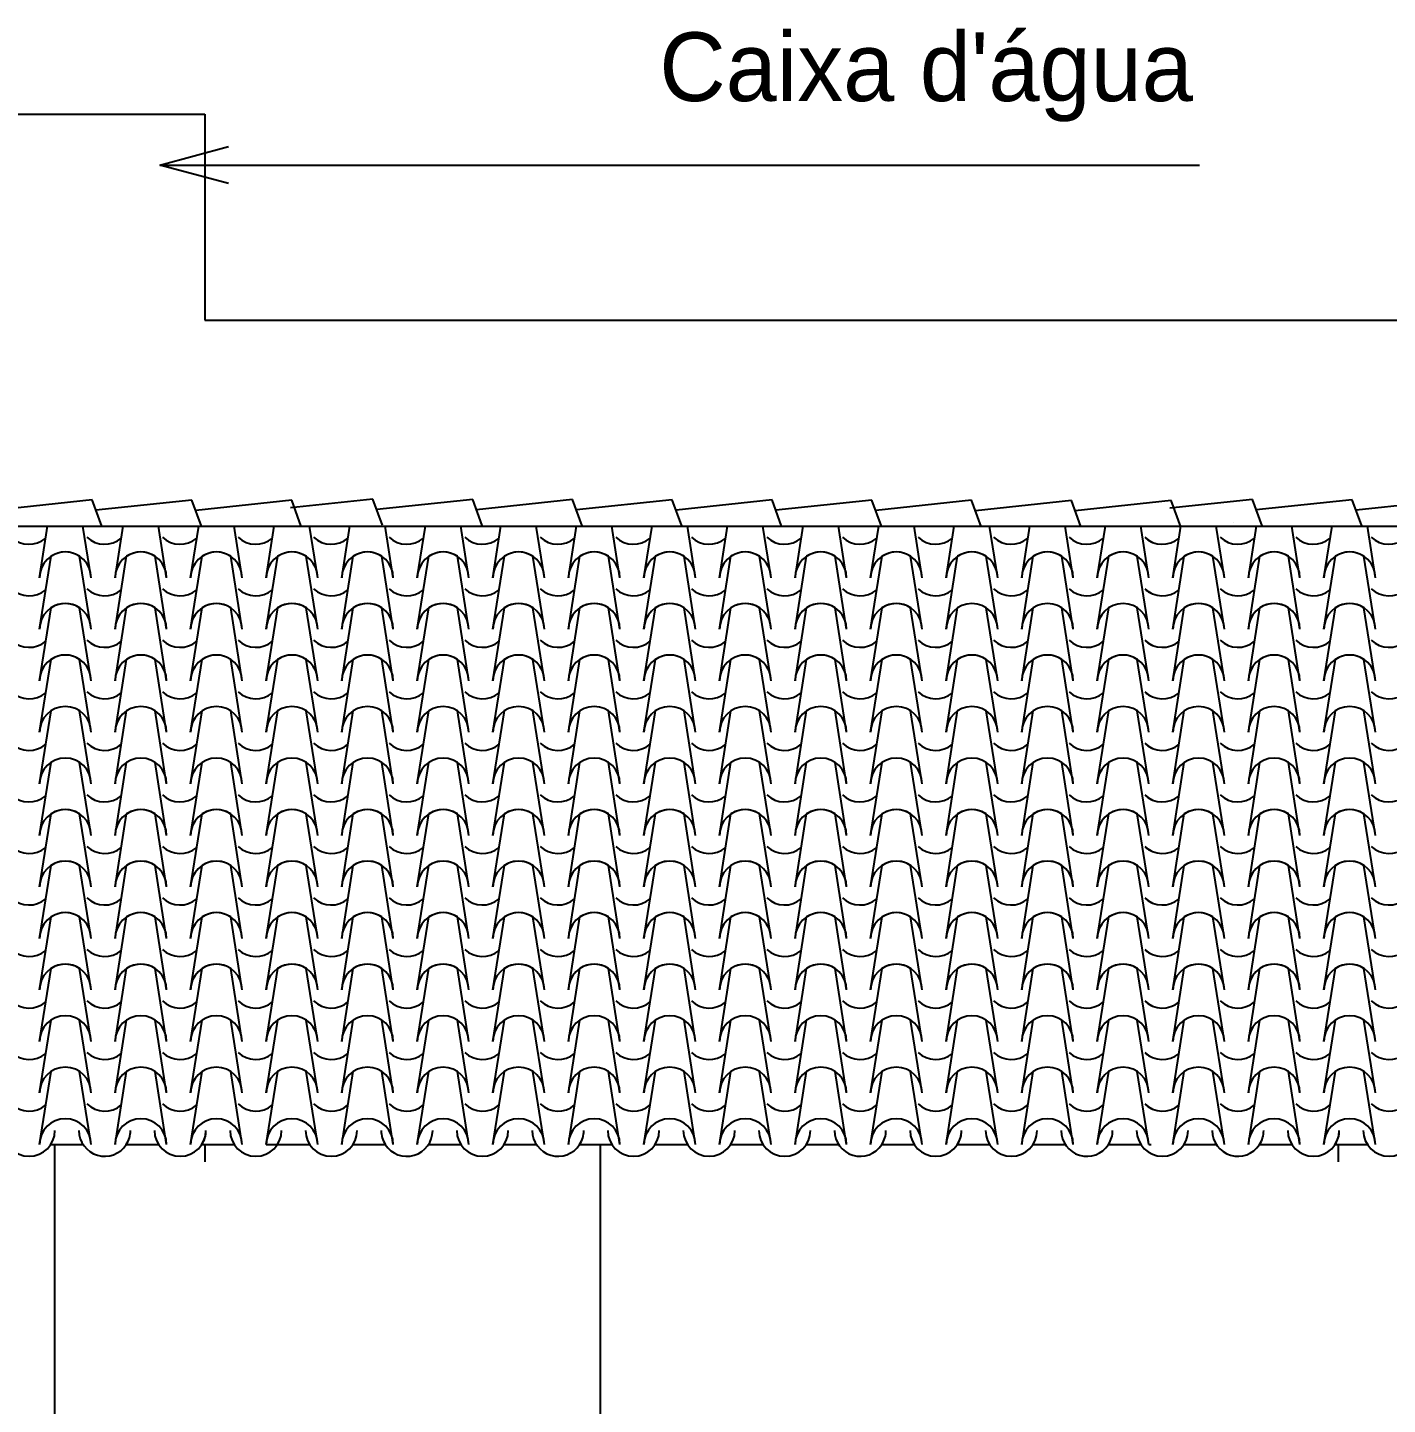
# Model space of a CAD drawing. Header units: millimetres. Extents: x 237 to 339, y 16 to 52.
# Drawn here: x 321.904 to 325.862, y 47.814 to 51.822 of the extents above; entities that cross this region are included whole.
import ezdxf

# ---------------------------------------------------------------- set-up
doc = ezdxf.new("R2010")
doc.units = ezdxf.units.MM
doc.header["$LTSCALE"] = 0.6
doc.header["$MEASUREMENT"] = 0
for name, color, linetype in [('0.3', 3, 'Continuous'), ('02', 2, 'Continuous'), ('AR-ALV', 5, 'Continuous'), ('AR-ALV-BXA', 1, 'Continuous'), ('COBERTURA', 32, 'Continuous')]:
    doc.layers.add(name, color=color, linetype=linetype)
doc.styles.add('stylUS BT', font='stylu.ttf', dxfattribs={"width": 1.5})
doc.dimstyles.new('ARQ_100 1', dxfattribs={"dimtxt": 0.125, "dimasz": 0.2, "dimexe": 0.1, "dimexo": 0.1, "dimgap": 0.1, "dimtad": 1, "dimzin": 6, "dimtxsty": 'stylUS BT', "dimblk1": 'DOTSMALL', "dimblk2": 'DOTSMALL', "dimsah": 1, "dimcen": 0.09, "dimdle": 0.1, "dimclrd": 256, "dimclre": 256, "dimclrt": 2, "dimaunit": 1, "dimadec": 0, "dimazin": 0, "dimtfac": 1, "dimtmove": 2, "dimatfit": 3, "dimldrblk": 'OPEN30', "dimfxl": 1, "dimtolj": 1, "dimtzin": 0, "dimarcsym": 0})

# ---------------------------------------------------------------- blocks, each defined once
blk = doc.blocks.new('_DOTSMALL')
at = {"color": 0, "linetype": 'ByBlock', "const_width": 0.5}
blk.add_lwpolyline([(-0.0625, 0, 1), (0.0625, 0, 1)], format="xyb", close=True, dxfattribs=at)
blk = doc.blocks.new('_Open30')
at = {"layer": 'AR-ALV', "color": 0, "lineweight": -2}
for p, q in [((-1, 0.268), (0, 0)), ((0, 0), (-1, -0.268)), ((0, 0), (-1, 0))]:
    blk.add_line(p, q, dxfattribs=at)

msp = doc.modelspace()

# ---------------------------------------------------------------- linework, layer by layer
at = {"layer": '0.3', "lineweight": -3}
msp.add_line((321.9826, 48.5703), (321.9826, 45.5703), dxfattribs=at)
at = {"layer": '02', "lineweight": -3}
for p, q in [((320.0704, 51.5706), (322.4204, 51.5706)), ((322.4204, 51.5706), (322.4204, 50.9706)), ((322.4204, 50.9706), (329.1704, 50.9706)), ((318.4204, 50.3706), (329.6704, 50.3706)), ((321.9716, 48.5706), (322.0657, 48.5706)), ((322.1915, 48.5706), (322.2856, 48.5706)), ((322.4114, 48.5706), (322.5056, 48.5706)), ((322.4204, 48.5703), (322.4204, 48.5203)), ((322.5987, 48.5706), (322.7255, 48.5706)), ((322.8513, 48.5706), (322.9454, 48.5706)), ((323.0712, 48.5706), (323.1653, 48.5706)), ((323.2911, 48.5706), (323.3852, 48.5706)), ((323.511, 48.5706), (323.6051, 48.5706)), ((323.7309, 48.5706), (323.825, 48.5706)), ((323.9508, 48.5706), (324.0449, 48.5706)), ((324.1707, 48.5706), (324.2648, 48.5706)), ((324.3906, 48.5706), (324.4848, 48.5706)), ((324.6106, 48.5706), (324.7047, 48.5706)), ((324.8305, 48.5706), (324.9246, 48.5706)), ((324.8305, 48.5706), (324.9246, 48.5706)), ((325.0504, 48.5706), (325.1445, 48.5706)), ((325.0504, 48.5706), (325.1445, 48.5706)), ((325.1678, 48.5706), (325.1749, 48.5706)), ((325.2703, 48.5706), (325.3644, 48.5706)), ((325.4902, 48.5706), (325.5843, 48.5706)), ((325.7101, 48.5706), (325.8042, 48.5706)), ((325.7191, 48.5703), (325.7191, 48.5203))]:
    msp.add_line(p, q, dxfattribs=at)
at = {"layer": 'AR-ALV-BXA', "lineweight": -3}
msp.add_line((323.5704, 48.5703), (323.5704, 46.6703), dxfattribs=at)
at = {"layer": 'COBERTURA', "lineweight": -3}
for p, q in [((322.0921, 50.4472), (321.8127, 50.4174)), ((322.1201, 50.3706), (322.0921, 50.4472)), ((322.3825, 50.4466), (322.1031, 50.4169)), ((322.4103, 50.3706), (322.3825, 50.4466)), ((322.6729, 50.4461), (322.3936, 50.4163)), ((322.9095, 50.4493), (322.6693, 50.4238)), ((322.7008, 50.37), (322.6729, 50.4461)), ((322.9374, 50.3733), (322.9095, 50.4493)), ((323.2, 50.4488), (322.9206, 50.4191)), ((323.2278, 50.3728), (323.2, 50.4488)), ((323.4904, 50.4482), (323.211, 50.4185)), ((323.5182, 50.3722), (323.4904, 50.4482)), ((323.7808, 50.4477), (323.5015, 50.418)), ((323.8087, 50.3717), (323.7808, 50.4477)), ((324.0713, 50.4472), (323.7919, 50.4174)), ((324.0991, 50.3711), (324.0713, 50.4472)), ((324.3617, 50.4466), (324.0823, 50.4169)), ((324.3895, 50.3706), (324.3617, 50.4466)), ((324.6521, 50.4461), (324.3728, 50.4163)), ((324.68, 50.37), (324.6521, 50.4461)), ((324.9426, 50.4455), (324.6632, 50.4158)), ((324.9704, 50.3695), (324.9426, 50.4455)), ((325.233, 50.445), (324.9536, 50.4152)), ((325.4696, 50.4482), (325.2293, 50.4227)), ((325.2608, 50.3689), (325.233, 50.445)), ((325.4974, 50.3722), (325.4696, 50.4482)), ((325.76, 50.4477), (325.4807, 50.418)), ((325.7879, 50.3717), (325.76, 50.4477)), ((326.0505, 50.4472), (325.7711, 50.4174)), ((321.939, 50.2206), (321.9626, 50.3706)), ((322.089, 50.2206), (322.0654, 50.3706)), ((322.1161, 50.3816), (322.1161, 50.3816)), ((322.1589, 50.2206), (322.1825, 50.3706)), ((322.3089, 50.2206), (322.2853, 50.3706)), ((322.3788, 50.2206), (322.4024, 50.3706)), ((322.3788, 50.2206), (322.4024, 50.3706)), ((322.4065, 50.381), (322.4065, 50.381)), ((322.5288, 50.2206), (322.5052, 50.3706)), ((322.5987, 50.2206), (322.6224, 50.3706)), ((322.5987, 50.2206), (322.6224, 50.3706)), ((322.6969, 50.3805), (322.6969, 50.3805)), ((322.7008, 50.37), (322.7006, 50.3706)), ((322.7487, 50.2206), (322.7251, 50.3706)), ((322.8187, 50.2206), (322.8423, 50.3706)), ((322.9335, 50.3837), (322.9335, 50.3837)), ((322.9386, 50.37), (322.9384, 50.3706)), ((322.9687, 50.2206), (322.9451, 50.3706)), ((323.0386, 50.2206), (323.0622, 50.3706)), ((323.1886, 50.2206), (323.165, 50.3706)), ((323.224, 50.3832), (323.224, 50.3832)), ((323.2288, 50.37), (323.2286, 50.3706)), ((323.2585, 50.2206), (323.2821, 50.3706)), ((323.4085, 50.2206), (323.3849, 50.3706)), ((323.4784, 50.2206), (323.502, 50.3706)), ((323.5144, 50.3826), (323.5144, 50.3826)), ((323.519, 50.37), (323.5188, 50.3706)), ((323.6284, 50.2206), (323.6048, 50.3706)), ((323.6983, 50.2206), (323.7219, 50.3706)), ((323.8048, 50.3821), (323.8048, 50.3821)), ((323.8093, 50.37), (323.8091, 50.3706)), ((323.8483, 50.2206), (323.8247, 50.3706)), ((323.9182, 50.2206), (323.9418, 50.3706)), ((324.0682, 50.2206), (324.0446, 50.3706)), ((324.0953, 50.3816), (324.0953, 50.3816)), ((324.0995, 50.37), (324.0993, 50.3706)), ((324.1381, 50.2206), (324.1617, 50.3706)), ((324.2881, 50.2206), (324.2645, 50.3706)), ((324.358, 50.2206), (324.3816, 50.3706)), ((324.3857, 50.381), (324.3857, 50.381)), ((324.3897, 50.37), (324.3895, 50.3706)), ((324.508, 50.2206), (324.4844, 50.3706)), ((324.5779, 50.2206), (324.6016, 50.3706)), ((324.5779, 50.2206), (324.6016, 50.3706)), ((324.68, 50.37), (324.6798, 50.3706)), ((324.7279, 50.2206), (324.7043, 50.3706)), ((324.7979, 50.2206), (324.8215, 50.3706)), ((324.9479, 50.2206), (324.9243, 50.3706)), ((324.9706, 50.3689), (324.97, 50.3706)), ((325.0178, 50.2206), (325.0414, 50.3706)), ((325.1678, 50.2206), (325.1442, 50.3706)), ((325.2377, 50.2206), (325.2613, 50.3706)), ((325.3877, 50.2206), (325.3641, 50.3706)), ((325.4147, 50.3816), (325.4147, 50.3816)), ((325.4576, 50.2206), (325.4812, 50.3706)), ((325.6076, 50.2206), (325.584, 50.3706)), ((325.6775, 50.2206), (325.7011, 50.3706)), ((325.6775, 50.2206), (325.7011, 50.3706)), ((325.7052, 50.381), (325.7052, 50.381)), ((325.8275, 50.2206), (325.8039, 50.3706)), ((321.939, 50.0706), (321.9724, 50.283)), ((322.089, 50.0706), (322.0556, 50.283)), ((322.1589, 50.0706), (322.1924, 50.283)), ((322.3089, 50.0706), (322.2755, 50.283)), ((322.3788, 50.0706), (322.4123, 50.283)), ((322.3788, 50.0706), (322.4123, 50.283)), ((322.5288, 50.0706), (322.4954, 50.283)), ((322.5987, 50.0706), (322.6322, 50.283)), ((322.5987, 50.0706), (322.6322, 50.283)), ((322.7487, 50.0706), (322.7153, 50.283)), ((322.8187, 50.0706), (322.8521, 50.283)), ((322.9687, 50.0706), (322.9352, 50.283)), ((323.0386, 50.0706), (323.072, 50.283)), ((323.1886, 50.0706), (323.1551, 50.283)), ((323.2585, 50.0706), (323.2919, 50.283)), ((323.4085, 50.0706), (323.375, 50.283)), ((323.4784, 50.0706), (323.5118, 50.283)), ((323.6284, 50.0706), (323.595, 50.283)), ((323.6983, 50.0706), (323.7317, 50.283)), ((323.8483, 50.0706), (323.8149, 50.283)), ((323.9182, 50.0706), (323.9516, 50.283)), ((324.0682, 50.0706), (324.0348, 50.283)), ((324.1381, 50.0706), (324.1716, 50.283)), ((324.2881, 50.0706), (324.2547, 50.283)), ((324.358, 50.0706), (324.3915, 50.283)), ((324.508, 50.0706), (324.4746, 50.283)), ((324.5779, 50.0706), (324.6114, 50.283)), ((324.5779, 50.0706), (324.6114, 50.283)), ((324.7279, 50.0706), (324.6945, 50.283)), ((324.7979, 50.0706), (324.8313, 50.283)), ((324.9479, 50.0706), (324.9144, 50.283)), ((325.0178, 50.0706), (325.0512, 50.283)), ((325.1678, 50.0706), (325.1343, 50.283)), ((325.2377, 50.0706), (325.2711, 50.283)), ((325.3877, 50.0706), (325.3542, 50.283)), ((325.4576, 50.0706), (325.491, 50.283)), ((325.6076, 50.0706), (325.5742, 50.283)), ((325.6775, 50.0706), (325.7109, 50.283)), ((325.6775, 50.0706), (325.7109, 50.283)), ((325.8275, 50.0706), (325.7941, 50.283)), ((321.939, 49.9206), (321.9724, 50.133)), ((322.089, 49.9206), (322.0556, 50.133)), ((322.1589, 49.9206), (322.1924, 50.133)), ((322.3089, 49.9206), (322.2755, 50.133)), ((322.3788, 49.9206), (322.4123, 50.133)), ((322.3788, 49.9206), (322.4123, 50.133)), ((322.5288, 49.9206), (322.4954, 50.133)), ((322.5987, 49.9206), (322.6322, 50.133)), ((322.5987, 49.9206), (322.6322, 50.133)), ((322.7487, 49.9206), (322.7153, 50.133)), ((322.8187, 49.9206), (322.8521, 50.133)), ((322.9687, 49.9206), (322.9352, 50.133)), ((323.0386, 49.9206), (323.072, 50.133)), ((323.1886, 49.9206), (323.1551, 50.133)), ((323.2585, 49.9206), (323.2919, 50.133)), ((323.4085, 49.9206), (323.375, 50.133)), ((323.4784, 49.9206), (323.5118, 50.133)), ((323.6284, 49.9206), (323.595, 50.133)), ((323.6983, 49.9206), (323.7317, 50.133)), ((323.8483, 49.9206), (323.8149, 50.133)), ((323.9182, 49.9206), (323.9516, 50.133)), ((324.0682, 49.9206), (324.0348, 50.133)), ((324.1381, 49.9206), (324.1716, 50.133)), ((324.2881, 49.9206), (324.2547, 50.133)), ((324.358, 49.9206), (324.3915, 50.133)), ((324.508, 49.9206), (324.4746, 50.133)), ((324.5779, 49.9206), (324.6114, 50.133)), ((324.5779, 49.9206), (324.6114, 50.133)), ((324.7279, 49.9206), (324.6945, 50.133)), ((324.7979, 49.9206), (324.8313, 50.133)), ((324.9479, 49.9206), (324.9144, 50.133)), ((325.0178, 49.9206), (325.0512, 50.133)), ((325.1678, 49.9206), (325.1343, 50.133)), ((325.2377, 49.9206), (325.2711, 50.133)), ((325.3877, 49.9206), (325.3542, 50.133)), ((325.4576, 49.9206), (325.491, 50.133)), ((325.6076, 49.9206), (325.5742, 50.133)), ((325.6775, 49.9206), (325.7109, 50.133)), ((325.6775, 49.9206), (325.7109, 50.133)), ((325.8275, 49.9206), (325.7941, 50.133)), ((321.939, 49.7706), (321.9724, 49.983)), ((322.089, 49.7706), (322.0556, 49.983)), ((322.1589, 49.7706), (322.1924, 49.983)), ((322.3089, 49.7706), (322.2755, 49.983)), ((322.3788, 49.7706), (322.4123, 49.983)), ((322.3788, 49.7706), (322.4123, 49.983)), ((322.5288, 49.7706), (322.4954, 49.983)), ((322.5987, 49.7706), (322.6322, 49.983)), ((322.5987, 49.7706), (322.6322, 49.983)), ((322.7487, 49.7706), (322.7153, 49.983)), ((322.8187, 49.7706), (322.8521, 49.983)), ((322.9687, 49.7706), (322.9352, 49.983)), ((323.0386, 49.7706), (323.072, 49.983)), ((323.1886, 49.7706), (323.1551, 49.983)), ((323.2585, 49.7706), (323.2919, 49.983)), ((323.4085, 49.7706), (323.375, 49.983)), ((323.4784, 49.7706), (323.5118, 49.983)), ((323.6284, 49.7706), (323.595, 49.983)), ((323.6983, 49.7706), (323.7317, 49.983)), ((323.8483, 49.7706), (323.8149, 49.983)), ((323.9182, 49.7706), (323.9516, 49.983)), ((324.0682, 49.7706), (324.0348, 49.983)), ((324.1381, 49.7706), (324.1716, 49.983)), ((324.2881, 49.7706), (324.2547, 49.983)), ((324.358, 49.7706), (324.3915, 49.983)), ((324.508, 49.7706), (324.4746, 49.983)), ((324.5779, 49.7706), (324.6114, 49.983)), ((324.5779, 49.7706), (324.6114, 49.983)), ((324.7279, 49.7706), (324.6945, 49.983)), ((324.7979, 49.7706), (324.8313, 49.983)), ((324.9479, 49.7706), (324.9144, 49.983)), ((325.0178, 49.7706), (325.0512, 49.983)), ((325.1678, 49.7706), (325.1343, 49.983)), ((325.2377, 49.7706), (325.2711, 49.983)), ((325.3877, 49.7706), (325.3542, 49.983)), ((325.4576, 49.7706), (325.491, 49.983)), ((325.6076, 49.7706), (325.5742, 49.983)), ((325.6775, 49.7706), (325.7109, 49.983)), ((325.6775, 49.7706), (325.7109, 49.983)), ((325.8275, 49.7706), (325.7941, 49.983)), ((321.939, 49.6206), (321.9724, 49.833)), ((322.089, 49.6206), (322.0556, 49.833)), ((322.1589, 49.6206), (322.1924, 49.833)), ((322.3089, 49.6206), (322.2755, 49.833)), ((322.3788, 49.6206), (322.4123, 49.833)), ((322.3788, 49.6206), (322.4123, 49.833)), ((322.5288, 49.6206), (322.4954, 49.833)), ((322.5987, 49.6206), (322.6322, 49.833)), ((322.5987, 49.6206), (322.6322, 49.833)), ((322.7487, 49.6206), (322.7153, 49.833)), ((322.8187, 49.6206), (322.8521, 49.833)), ((322.9687, 49.6206), (322.9352, 49.833)), ((323.0386, 49.6206), (323.072, 49.833)), ((323.1886, 49.6206), (323.1551, 49.833)), ((323.2585, 49.6206), (323.2919, 49.833)), ((323.4085, 49.6206), (323.375, 49.833)), ((323.4784, 49.6206), (323.5118, 49.833)), ((323.6284, 49.6206), (323.595, 49.833)), ((323.6983, 49.6206), (323.7317, 49.833)), ((323.8483, 49.6206), (323.8149, 49.833)), ((323.9182, 49.6206), (323.9516, 49.833)), ((324.0682, 49.6206), (324.0348, 49.833)), ((324.1381, 49.6206), (324.1716, 49.833)), ((324.2881, 49.6206), (324.2547, 49.833)), ((324.358, 49.6206), (324.3915, 49.833)), ((324.508, 49.6206), (324.4746, 49.833)), ((324.5779, 49.6206), (324.6114, 49.833)), ((324.5779, 49.6206), (324.6114, 49.833)), ((324.7279, 49.6206), (324.6945, 49.833)), ((324.7979, 49.6206), (324.8313, 49.833)), ((324.9479, 49.6206), (324.9144, 49.833)), ((325.0178, 49.6206), (325.0512, 49.833)), ((325.1678, 49.6206), (325.1343, 49.833)), ((325.2377, 49.6206), (325.2711, 49.833)), ((325.3877, 49.6206), (325.3542, 49.833)), ((325.4576, 49.6206), (325.491, 49.833)), ((325.6076, 49.6206), (325.5742, 49.833)), ((325.6775, 49.6206), (325.7109, 49.833)), ((325.6775, 49.6206), (325.7109, 49.833)), ((325.8275, 49.6206), (325.7941, 49.833)), ((321.939, 49.4706), (321.9724, 49.683)), ((322.089, 49.4706), (322.0556, 49.683)), ((322.1589, 49.4706), (322.1924, 49.683)), ((322.3089, 49.4706), (322.2755, 49.683)), ((322.3788, 49.4706), (322.4123, 49.683)), ((322.3788, 49.4706), (322.4123, 49.683)), ((322.5288, 49.4706), (322.4954, 49.683)), ((322.5987, 49.4706), (322.6322, 49.683)), ((322.5987, 49.4706), (322.6322, 49.683)), ((322.7487, 49.4706), (322.7153, 49.683)), ((322.8187, 49.4706), (322.8521, 49.683)), ((322.9687, 49.4706), (322.9352, 49.683)), ((323.0386, 49.4706), (323.072, 49.683)), ((323.1886, 49.4706), (323.1551, 49.683)), ((323.2585, 49.4706), (323.2919, 49.683)), ((323.4085, 49.4706), (323.375, 49.683)), ((323.4784, 49.4706), (323.5118, 49.683)), ((323.6284, 49.4706), (323.595, 49.683)), ((323.6983, 49.4706), (323.7317, 49.683)), ((323.8483, 49.4706), (323.8149, 49.683)), ((323.9182, 49.4706), (323.9516, 49.683)), ((324.0682, 49.4706), (324.0348, 49.683)), ((324.1381, 49.4706), (324.1716, 49.683)), ((324.2881, 49.4706), (324.2547, 49.683)), ((324.358, 49.4706), (324.3915, 49.683)), ((324.508, 49.4706), (324.4746, 49.683)), ((324.5779, 49.4706), (324.6114, 49.683)), ((324.5779, 49.4706), (324.6114, 49.683)), ((324.7279, 49.4706), (324.6945, 49.683)), ((324.7979, 49.4706), (324.8313, 49.683)), ((324.9479, 49.4706), (324.9144, 49.683)), ((325.0178, 49.4706), (325.0512, 49.683)), ((325.1678, 49.4706), (325.1343, 49.683)), ((325.2377, 49.4706), (325.2711, 49.683)), ((325.3877, 49.4706), (325.3542, 49.683)), ((325.4576, 49.4706), (325.491, 49.683)), ((325.6076, 49.4706), (325.5742, 49.683)), ((325.6775, 49.4706), (325.7109, 49.683)), ((325.6775, 49.4706), (325.7109, 49.683)), ((325.8275, 49.4706), (325.7941, 49.683)), ((321.939, 49.3206), (321.9724, 49.533)), ((322.089, 49.3206), (322.0556, 49.533)), ((322.1589, 49.3206), (322.1924, 49.533)), ((322.3089, 49.3206), (322.2755, 49.533)), ((322.3788, 49.3206), (322.4123, 49.533)), ((322.3788, 49.3206), (322.4123, 49.533)), ((322.5288, 49.3206), (322.4954, 49.533)), ((322.5987, 49.3206), (322.6322, 49.533)), ((322.5987, 49.3206), (322.6322, 49.533)), ((322.7487, 49.3206), (322.7153, 49.533)), ((322.8187, 49.3206), (322.8521, 49.533)), ((322.9687, 49.3206), (322.9352, 49.533)), ((323.0386, 49.3206), (323.072, 49.533)), ((323.1886, 49.3206), (323.1551, 49.533)), ((323.2585, 49.3206), (323.2919, 49.533)), ((323.4085, 49.3206), (323.375, 49.533)), ((323.4784, 49.3206), (323.5118, 49.533)), ((323.6284, 49.3206), (323.595, 49.533)), ((323.6983, 49.3206), (323.7317, 49.533)), ((323.8483, 49.3206), (323.8149, 49.533)), ((323.9182, 49.3206), (323.9516, 49.533)), ((324.0682, 49.3206), (324.0348, 49.533)), ((324.1381, 49.3206), (324.1716, 49.533)), ((324.2881, 49.3206), (324.2547, 49.533)), ((324.358, 49.3206), (324.3915, 49.533)), ((324.508, 49.3206), (324.4746, 49.533)), ((324.5779, 49.3206), (324.6114, 49.533)), ((324.5779, 49.3206), (324.6114, 49.533)), ((324.7279, 49.3206), (324.6945, 49.533)), ((324.7979, 49.3206), (324.8313, 49.533)), ((324.9479, 49.3206), (324.9144, 49.533)), ((325.0178, 49.3206), (325.0512, 49.533)), ((325.1678, 49.3206), (325.1343, 49.533)), ((325.2377, 49.3206), (325.2711, 49.533)), ((325.3877, 49.3206), (325.3542, 49.533)), ((325.4576, 49.3206), (325.491, 49.533)), ((325.6076, 49.3206), (325.5742, 49.533)), ((325.6775, 49.3206), (325.7109, 49.533)), ((325.6775, 49.3206), (325.7109, 49.533)), ((325.8275, 49.3206), (325.7941, 49.533)), ((321.939, 49.1706), (321.9724, 49.383)), ((322.089, 49.1706), (322.0556, 49.383)), ((322.1589, 49.1706), (322.1924, 49.383)), ((322.3089, 49.1706), (322.2755, 49.383)), ((322.3788, 49.1706), (322.4123, 49.383)), ((322.3788, 49.1706), (322.4123, 49.383)), ((322.5288, 49.1706), (322.4954, 49.383)), ((322.5987, 49.1706), (322.6322, 49.383)), ((322.5987, 49.1706), (322.6322, 49.383)), ((322.7487, 49.1706), (322.7153, 49.383)), ((322.8187, 49.1706), (322.8521, 49.383)), ((322.9687, 49.1706), (322.9352, 49.383)), ((323.0386, 49.1706), (323.072, 49.383)), ((323.1886, 49.1706), (323.1551, 49.383)), ((323.2585, 49.1706), (323.2919, 49.383)), ((323.4085, 49.1706), (323.375, 49.383)), ((323.4784, 49.1706), (323.5118, 49.383)), ((323.6284, 49.1706), (323.595, 49.383)), ((323.6983, 49.1706), (323.7317, 49.383)), ((323.8483, 49.1706), (323.8149, 49.383)), ((323.9182, 49.1706), (323.9516, 49.383)), ((324.0682, 49.1706), (324.0348, 49.383)), ((324.1381, 49.1706), (324.1716, 49.383)), ((324.2881, 49.1706), (324.2547, 49.383)), ((324.358, 49.1706), (324.3915, 49.383)), ((324.508, 49.1706), (324.4746, 49.383)), ((324.5779, 49.1706), (324.6114, 49.383)), ((324.5779, 49.1706), (324.6114, 49.383)), ((324.7279, 49.1706), (324.6945, 49.383)), ((324.7979, 49.1706), (324.8313, 49.383)), ((324.9479, 49.1706), (324.9144, 49.383)), ((325.0178, 49.1706), (325.0512, 49.383)), ((325.1678, 49.1706), (325.1343, 49.383)), ((325.2377, 49.1706), (325.2711, 49.383)), ((325.3877, 49.1706), (325.3542, 49.383)), ((325.4576, 49.1706), (325.491, 49.383)), ((325.6076, 49.1706), (325.5742, 49.383)), ((325.6775, 49.1706), (325.7109, 49.383)), ((325.6775, 49.1706), (325.7109, 49.383)), ((325.8275, 49.1706), (325.7941, 49.383)), ((321.939, 49.0206), (321.9724, 49.233)), ((322.089, 49.0206), (322.0556, 49.233)), ((322.1589, 49.0206), (322.1924, 49.233)), ((322.3089, 49.0206), (322.2755, 49.233)), ((322.3788, 49.0206), (322.4123, 49.233)), ((322.3788, 49.0206), (322.4123, 49.233)), ((322.5288, 49.0206), (322.4954, 49.233)), ((322.5987, 49.0206), (322.6322, 49.233)), ((322.5987, 49.0206), (322.6322, 49.233)), ((322.7487, 49.0206), (322.7153, 49.233)), ((322.8187, 49.0206), (322.8521, 49.233)), ((322.9687, 49.0206), (322.9352, 49.233)), ((323.0386, 49.0206), (323.072, 49.233)), ((323.1886, 49.0206), (323.1551, 49.233)), ((323.2585, 49.0206), (323.2919, 49.233)), ((323.4085, 49.0206), (323.375, 49.233)), ((323.4784, 49.0206), (323.5118, 49.233)), ((323.6284, 49.0206), (323.595, 49.233)), ((323.6983, 49.0206), (323.7317, 49.233)), ((323.8483, 49.0206), (323.8149, 49.233)), ((323.9182, 49.0206), (323.9516, 49.233)), ((324.0682, 49.0206), (324.0348, 49.233)), ((324.1381, 49.0206), (324.1716, 49.233)), ((324.2881, 49.0206), (324.2547, 49.233)), ((324.358, 49.0206), (324.3915, 49.233)), ((324.508, 49.0206), (324.4746, 49.233)), ((324.5779, 49.0206), (324.6114, 49.233)), ((324.5779, 49.0206), (324.6114, 49.233)), ((324.7279, 49.0206), (324.6945, 49.233)), ((324.7979, 49.0206), (324.8313, 49.233)), ((324.9479, 49.0206), (324.9144, 49.233)), ((325.0178, 49.0206), (325.0512, 49.233)), ((325.1678, 49.0206), (325.1343, 49.233)), ((325.2377, 49.0206), (325.2711, 49.233)), ((325.3877, 49.0206), (325.3542, 49.233)), ((325.4576, 49.0206), (325.491, 49.233)), ((325.6076, 49.0206), (325.5742, 49.233)), ((325.6775, 49.0206), (325.7109, 49.233)), ((325.6775, 49.0206), (325.7109, 49.233)), ((325.8275, 49.0206), (325.7941, 49.233)), ((321.939, 48.8706), (321.9724, 49.083)), ((322.089, 48.8706), (322.0556, 49.083)), ((322.1589, 48.8706), (322.1924, 49.083)), ((322.3089, 48.8706), (322.2755, 49.083)), ((322.3788, 48.8706), (322.4123, 49.083)), ((322.3788, 48.8706), (322.4123, 49.083)), ((322.5288, 48.8706), (322.4954, 49.083)), ((322.5987, 48.8706), (322.6322, 49.083)), ((322.5987, 48.8706), (322.6322, 49.083)), ((322.7487, 48.8706), (322.7153, 49.083)), ((322.8187, 48.8706), (322.8521, 49.083)), ((322.9687, 48.8706), (322.9352, 49.083)), ((323.0386, 48.8706), (323.072, 49.083)), ((323.1886, 48.8706), (323.1551, 49.083)), ((323.2585, 48.8706), (323.2919, 49.083)), ((323.4085, 48.8706), (323.375, 49.083)), ((323.4784, 48.8706), (323.5118, 49.083)), ((323.6284, 48.8706), (323.595, 49.083)), ((323.6983, 48.8706), (323.7317, 49.083)), ((323.8483, 48.8706), (323.8149, 49.083)), ((323.9182, 48.8706), (323.9516, 49.083)), ((324.0682, 48.8706), (324.0348, 49.083)), ((324.1381, 48.8706), (324.1716, 49.083)), ((324.2881, 48.8706), (324.2547, 49.083)), ((324.358, 48.8706), (324.3915, 49.083)), ((324.508, 48.8706), (324.4746, 49.083)), ((324.5779, 48.8706), (324.6114, 49.083)), ((324.5779, 48.8706), (324.6114, 49.083)), ((324.7279, 48.8706), (324.6945, 49.083)), ((324.7979, 48.8706), (324.8313, 49.083)), ((324.9479, 48.8706), (324.9144, 49.083)), ((325.0178, 48.8706), (325.0512, 49.083)), ((325.1678, 48.8706), (325.1343, 49.083)), ((325.2377, 48.8706), (325.2711, 49.083)), ((325.3877, 48.8706), (325.3542, 49.083)), ((325.4576, 48.8706), (325.491, 49.083)), ((325.6076, 48.8706), (325.5742, 49.083)), ((325.6775, 48.8706), (325.7109, 49.083)), ((325.6775, 48.8706), (325.7109, 49.083)), ((325.8275, 48.8706), (325.7941, 49.083)), ((321.939, 48.7206), (321.9724, 48.933)), ((322.089, 48.7206), (322.0556, 48.933)), ((322.1589, 48.7206), (322.1924, 48.933)), ((322.3089, 48.7206), (322.2755, 48.933)), ((322.3788, 48.7206), (322.4123, 48.933)), ((322.3788, 48.7206), (322.4123, 48.933)), ((322.5288, 48.7206), (322.4954, 48.933)), ((322.5987, 48.7206), (322.6322, 48.933)), ((322.5987, 48.7206), (322.6322, 48.933)), ((322.7487, 48.7206), (322.7153, 48.933)), ((322.8187, 48.7206), (322.8521, 48.933)), ((322.9687, 48.7206), (322.9352, 48.933)), ((323.0386, 48.7206), (323.072, 48.933)), ((323.1886, 48.7206), (323.1551, 48.933)), ((323.2585, 48.7206), (323.2919, 48.933)), ((323.4085, 48.7206), (323.375, 48.933)), ((323.4784, 48.7206), (323.5118, 48.933)), ((323.6284, 48.7206), (323.595, 48.933)), ((323.6983, 48.7206), (323.7317, 48.933)), ((323.8483, 48.7206), (323.8149, 48.933)), ((323.9182, 48.7206), (323.9516, 48.933)), ((324.0682, 48.7206), (324.0348, 48.933)), ((324.1381, 48.7206), (324.1716, 48.933)), ((324.2881, 48.7206), (324.2547, 48.933)), ((324.358, 48.7206), (324.3915, 48.933)), ((324.508, 48.7206), (324.4746, 48.933)), ((324.5779, 48.7206), (324.6114, 48.933)), ((324.5779, 48.7206), (324.6114, 48.933)), ((324.7279, 48.7206), (324.6945, 48.933)), ((324.7979, 48.7206), (324.8313, 48.933)), ((324.9479, 48.7206), (324.9144, 48.933)), ((325.0178, 48.7206), (325.0512, 48.933)), ((325.1678, 48.7206), (325.1343, 48.933)), ((325.2377, 48.7206), (325.2711, 48.933)), ((325.3877, 48.7206), (325.3542, 48.933)), ((325.4576, 48.7206), (325.491, 48.933)), ((325.6076, 48.7206), (325.5742, 48.933)), ((325.6775, 48.7206), (325.7109, 48.933)), ((325.6775, 48.7206), (325.7109, 48.933)), ((325.8275, 48.7206), (325.7941, 48.933)), ((321.939, 48.5706), (321.9724, 48.783)), ((322.089, 48.5706), (322.0556, 48.783)), ((322.1589, 48.5706), (322.1924, 48.783)), ((322.3089, 48.5706), (322.2755, 48.783)), ((322.3788, 48.5706), (322.4123, 48.783)), ((322.3788, 48.5706), (322.4123, 48.783)), ((322.5288, 48.5706), (322.4954, 48.783)), ((322.5987, 48.5706), (322.6322, 48.783)), ((322.5987, 48.5706), (322.6322, 48.783)), ((322.7487, 48.5706), (322.7153, 48.783)), ((322.8187, 48.5706), (322.8521, 48.783)), ((322.9687, 48.5706), (322.9352, 48.783)), ((323.0386, 48.5706), (323.072, 48.783)), ((323.1886, 48.5706), (323.1551, 48.783)), ((323.2585, 48.5706), (323.2919, 48.783)), ((323.4085, 48.5706), (323.375, 48.783)), ((323.4784, 48.5706), (323.5118, 48.783)), ((323.6284, 48.5706), (323.595, 48.783)), ((323.6983, 48.5706), (323.7317, 48.783)), ((323.8483, 48.5706), (323.8149, 48.783)), ((323.9182, 48.5706), (323.9516, 48.783)), ((324.0682, 48.5706), (324.0348, 48.783)), ((324.1381, 48.5706), (324.1716, 48.783)), ((324.2881, 48.5706), (324.2547, 48.783)), ((324.358, 48.5706), (324.3915, 48.783)), ((324.508, 48.5706), (324.4746, 48.783)), ((324.5779, 48.5706), (324.6114, 48.783)), ((324.5779, 48.5706), (324.6114, 48.783)), ((324.7279, 48.5706), (324.6945, 48.783)), ((324.7979, 48.5706), (324.8313, 48.783)), ((324.9479, 48.5706), (324.9144, 48.783)), ((325.0178, 48.5706), (325.0512, 48.783)), ((325.1678, 48.5706), (325.1343, 48.783)), ((325.2377, 48.5706), (325.2711, 48.783)), ((325.3877, 48.5706), (325.3542, 48.783)), ((325.4576, 48.5706), (325.491, 48.783)), ((325.6076, 48.5706), (325.5742, 48.783)), ((325.6775, 48.5706), (325.7109, 48.783)), ((325.6775, 48.5706), (325.7109, 48.783)), ((325.8275, 48.5706), (325.7941, 48.783))]:
    msp.add_line(p, q, dxfattribs=at)
for centre, start, end in [((321.9087, 50.393), 226.5369, 310.2081), ((322.1286, 50.393), 226.5369, 310.2081), ((322.3485, 50.393), 226.5369, 310.2081), ((322.5685, 50.393), 226.5369, 310.2081), ((322.7884, 50.393), 226.5369, 310.2081), ((323.0083, 50.393), 226.5369, 310.2081), ((323.2282, 50.393), 226.5369, 310.2081), ((323.4481, 50.393), 226.5369, 310.2081), ((323.668, 50.393), 226.5369, 310.2081), ((323.8879, 50.393), 226.5369, 310.2081), ((324.1078, 50.393), 226.5369, 310.2081), ((324.3277, 50.393), 226.5369, 310.2081), ((324.5477, 50.393), 226.5369, 310.2081), ((324.7676, 50.393), 226.5369, 310.2081), ((324.9875, 50.393), 226.5369, 310.2081), ((325.2074, 50.393), 226.5369, 244.288), ((325.2074, 50.393), 226.5369, 310.2081), ((325.4273, 50.393), 226.5369, 310.2081), ((325.6472, 50.393), 226.5369, 310.2081), ((325.8671, 50.393), 226.5369, 310.2081), ((322.014, 50.2206), 0, 180), ((322.014, 50.2206), 56.343, 123.657), ((322.2339, 50.2206), 0, 180), ((322.2339, 50.2206), 56.343, 123.657), ((322.4538, 50.2206), 0, 180), ((322.4538, 50.2206), 56.343, 123.657), ((322.6737, 50.2206), 0, 180), ((322.6737, 50.2206), 56.343, 123.657), ((322.8937, 50.2206), 0, 180), ((322.8937, 50.2206), 56.343, 123.657), ((323.1136, 50.2206), 0, 180), ((323.1136, 50.2206), 56.343, 123.657), ((323.3335, 50.2206), 0, 180), ((323.3335, 50.2206), 56.343, 123.657), ((323.5534, 50.2206), 0, 180), ((323.5534, 50.2206), 56.343, 123.657), ((323.7733, 50.2206), 0, 180), ((323.7733, 50.2206), 56.343, 123.657), ((323.9932, 50.2206), 0, 180), ((323.9932, 50.2206), 56.343, 123.657), ((324.2131, 50.2206), 0, 180), ((324.2131, 50.2206), 56.343, 123.657), ((324.433, 50.2206), 0, 180), ((324.433, 50.2206), 56.343, 123.657), ((324.6529, 50.2206), 0, 180), ((324.6529, 50.2206), 56.343, 123.657), ((324.8729, 50.2206), 0, 180), ((324.8729, 50.2206), 56.343, 123.657), ((325.0928, 50.2206), 0, 180), ((325.0928, 50.2206), 56.343, 123.657), ((325.3127, 50.2206), 0, 180), ((325.3127, 50.2206), 56.343, 123.657), ((325.5326, 50.2206), 0, 180), ((325.5326, 50.2206), 56.343, 123.657), ((325.7525, 50.2206), 0, 180), ((325.7525, 50.2206), 56.343, 123.657), ((321.9087, 50.243), 226.5369, 310.2081), ((322.1286, 50.243), 226.5369, 310.2081), ((322.3485, 50.243), 226.5369, 310.2081), ((322.5685, 50.243), 226.5369, 310.2081), ((322.7884, 50.243), 226.5369, 310.2081), ((323.0083, 50.243), 226.5369, 310.2081), ((323.2282, 50.243), 226.5369, 310.2081), ((323.4481, 50.243), 226.5369, 310.2081), ((323.668, 50.243), 226.5369, 310.2081), ((323.8879, 50.243), 226.5369, 310.2081), ((324.1078, 50.243), 226.5369, 310.2081), ((324.3277, 50.243), 226.5369, 310.2081), ((324.5477, 50.243), 226.5369, 310.2081), ((324.7676, 50.243), 226.5369, 310.2081), ((324.9875, 50.243), 226.5369, 310.2081), ((325.2074, 50.243), 226.5369, 244.288), ((325.2074, 50.243), 226.5369, 310.2081), ((325.4273, 50.243), 226.5369, 310.2081), ((325.6472, 50.243), 226.5369, 310.2081), ((325.8671, 50.243), 226.5369, 310.2081), ((322.014, 50.0706), 0, 180), ((322.014, 50.0706), 56.343, 123.657), ((322.2339, 50.0706), 0, 180), ((322.2339, 50.0706), 56.343, 123.657), ((322.4538, 50.0706), 0, 180), ((322.4538, 50.0706), 56.343, 123.657), ((322.6737, 50.0706), 0, 180), ((322.6737, 50.0706), 56.343, 123.657), ((322.8937, 50.0706), 0, 180), ((322.8937, 50.0706), 56.343, 123.657), ((323.1136, 50.0706), 0, 180), ((323.1136, 50.0706), 56.343, 123.657), ((323.3335, 50.0706), 0, 180), ((323.3335, 50.0706), 56.343, 123.657), ((323.5534, 50.0706), 0, 180), ((323.5534, 50.0706), 56.343, 123.657), ((323.7733, 50.0706), 0, 180), ((323.7733, 50.0706), 56.343, 123.657), ((323.9932, 50.0706), 0, 180), ((323.9932, 50.0706), 56.343, 123.657), ((324.2131, 50.0706), 0, 180), ((324.2131, 50.0706), 56.343, 123.657), ((324.433, 50.0706), 0, 180), ((324.433, 50.0706), 56.343, 123.657), ((324.6529, 50.0706), 0, 180), ((324.8729, 50.0706), 0, 180), ((325.0928, 50.0706), 0, 180), ((325.3127, 50.0706), 0, 180), ((325.3127, 50.0706), 56.343, 123.657), ((325.5326, 50.0706), 0, 180), ((325.5326, 50.0706), 56.343, 123.657), ((325.7525, 50.0706), 0, 180), ((325.7525, 50.0706), 56.343, 123.657), ((321.9087, 50.093), 226.5369, 310.2081), ((322.1286, 50.093), 226.5369, 310.2081), ((322.3485, 50.093), 226.5369, 310.2081), ((322.5685, 50.093), 226.5369, 310.2081), ((322.7884, 50.093), 226.5369, 310.2081), ((323.0083, 50.093), 226.5369, 310.2081), ((323.2282, 50.093), 226.5369, 310.2081), ((323.4481, 50.093), 226.5369, 310.2081), ((323.668, 50.093), 226.5369, 310.2081), ((323.8879, 50.093), 226.5369, 310.2081), ((324.1078, 50.093), 226.5369, 310.2081), ((324.3277, 50.093), 226.5369, 310.2081), ((324.5477, 50.093), 226.5369, 310.2081), ((324.7676, 50.093), 226.5369, 310.2081), ((324.9875, 50.093), 226.5369, 310.2081), ((325.2074, 50.093), 226.5369, 244.288), ((325.2074, 50.093), 226.5369, 310.2081), ((325.4273, 50.093), 226.5369, 310.2081), ((325.6472, 50.093), 226.5369, 310.2081), ((325.8671, 50.093), 226.5369, 310.2081), ((322.014, 49.9206), 0, 180), ((322.014, 49.9206), 56.343, 123.657), ((322.2339, 49.9206), 0, 180), ((322.2339, 49.9206), 56.343, 123.657), ((322.4538, 49.9206), 0, 180), ((322.4538, 49.9206), 56.343, 123.657), ((322.6737, 49.9206), 0, 180), ((322.6737, 49.9206), 56.343, 123.657), ((322.8937, 49.9206), 0, 180), ((322.8937, 49.9206), 56.343, 123.657), ((323.1136, 49.9206), 0, 180), ((323.1136, 49.9206), 56.343, 123.657), ((323.3335, 49.9206), 0, 180), ((323.3335, 49.9206), 56.343, 123.657), ((323.5534, 49.9206), 0, 180), ((323.5534, 49.9206), 56.343, 123.657), ((323.7733, 49.9206), 0, 180), ((323.7733, 49.9206), 56.343, 123.657), ((323.9932, 49.9206), 0, 180), ((323.9932, 49.9206), 56.343, 123.657), ((324.2131, 49.9206), 0, 180), ((324.2131, 49.9206), 56.343, 123.657), ((324.433, 49.9206), 0, 180), ((324.433, 49.9206), 56.343, 123.657), ((324.6529, 49.9206), 0, 180), ((324.6529, 49.9206), 56.343, 123.657), ((324.8729, 49.9206), 0, 180), ((324.8729, 49.9206), 56.343, 123.657), ((325.0928, 49.9206), 0, 180), ((325.0928, 49.9206), 56.343, 123.657), ((325.3127, 49.9206), 0, 180), ((325.3127, 49.9206), 56.343, 123.657), ((325.5326, 49.9206), 0, 180), ((325.5326, 49.9206), 56.343, 123.657), ((325.7525, 49.9206), 0, 180), ((325.7525, 49.9206), 56.343, 123.657), ((321.9087, 49.943), 226.5369, 310.2081), ((322.1286, 49.943), 226.5369, 310.2081), ((322.3485, 49.943), 226.5369, 310.2081), ((322.5685, 49.943), 226.5369, 310.2081), ((322.7884, 49.943), 226.5369, 310.2081), ((323.0083, 49.943), 226.5369, 310.2081), ((323.2282, 49.943), 226.5369, 310.2081), ((323.4481, 49.943), 226.5369, 310.2081), ((323.668, 49.943), 226.5369, 310.2081), ((323.8879, 49.943), 226.5369, 310.2081), ((324.1078, 49.943), 226.5369, 310.2081), ((324.3277, 49.943), 226.5369, 310.2081), ((324.5477, 49.943), 226.5369, 310.2081), ((324.7676, 49.943), 226.5369, 310.2081), ((324.9875, 49.943), 226.5369, 310.2081), ((325.2074, 49.943), 226.5369, 244.288), ((325.2074, 49.943), 226.5369, 310.2081), ((325.4273, 49.943), 226.5369, 310.2081), ((325.6472, 49.943), 226.5369, 310.2081), ((325.8671, 49.943), 226.5369, 310.2081), ((322.014, 49.7706), 0, 180), ((322.2339, 49.7706), 0, 180), ((322.4538, 49.7706), 0, 180), ((322.6737, 49.7706), 0, 180), ((322.8937, 49.7706), 0, 180), ((323.1136, 49.7706), 0, 180), ((323.3335, 49.7706), 0, 180), ((323.5534, 49.7706), 0, 180), ((323.7733, 49.7706), 0, 180), ((323.9932, 49.7706), 0, 180), ((324.2131, 49.7706), 0, 180), ((324.433, 49.7706), 0, 180), ((324.6529, 49.7706), 0, 180), ((324.8729, 49.7706), 0, 180), ((325.0928, 49.7706), 0, 180), ((325.3127, 49.7706), 0, 180), ((325.5326, 49.7706), 0, 180), ((325.7525, 49.7706), 0, 180), ((321.9087, 49.793), 226.5369, 310.2081), ((322.1286, 49.793), 226.5369, 310.2081), ((322.3485, 49.793), 226.5369, 310.2081), ((322.5685, 49.793), 226.5369, 310.2081), ((322.7884, 49.793), 226.5369, 310.2081), ((323.0083, 49.793), 226.5369, 310.2081), ((323.2282, 49.793), 226.5369, 310.2081), ((323.4481, 49.793), 226.5369, 310.2081), ((323.668, 49.793), 226.5369, 310.2081), ((323.8879, 49.793), 226.5369, 310.2081), ((324.1078, 49.793), 226.5369, 310.2081), ((324.3277, 49.793), 226.5369, 310.2081), ((324.5477, 49.793), 226.5369, 310.2081), ((324.7676, 49.793), 226.5369, 310.2081), ((324.9875, 49.793), 226.5369, 310.2081), ((325.2074, 49.793), 226.5369, 244.288), ((325.2074, 49.793), 226.5369, 310.2081), ((325.4273, 49.793), 226.5369, 310.2081), ((325.6472, 49.793), 226.5369, 310.2081), ((325.8671, 49.793), 226.5369, 310.2081), ((322.014, 49.6206), 0, 180), ((322.2339, 49.6206), 0, 180), ((322.4538, 49.6206), 0, 180), ((322.6737, 49.6206), 0, 180), ((322.8937, 49.6206), 0, 180), ((323.1136, 49.6206), 0, 180), ((323.3335, 49.6206), 0, 180), ((323.5534, 49.6206), 0, 180), ((323.7733, 49.6206), 0, 180), ((323.9932, 49.6206), 0, 180), ((324.2131, 49.6206), 0, 180), ((324.433, 49.6206), 0, 180), ((324.6529, 49.6206), 0, 180), ((324.8729, 49.6206), 0, 180), ((325.0928, 49.6206), 0, 180), ((325.3127, 49.6206), 0, 180), ((325.5326, 49.6206), 0, 180), ((325.7525, 49.6206), 0, 180), ((321.9087, 49.643), 226.5369, 310.2081), ((322.1286, 49.643), 226.5369, 310.2081), ((322.3485, 49.643), 226.5369, 310.2081), ((322.5685, 49.643), 226.5369, 310.2081), ((322.7884, 49.643), 226.5369, 310.2081), ((323.0083, 49.643), 226.5369, 310.2081), ((323.2282, 49.643), 226.5369, 310.2081), ((323.4481, 49.643), 226.5369, 310.2081), ((323.668, 49.643), 226.5369, 310.2081), ((323.8879, 49.643), 226.5369, 310.2081), ((324.1078, 49.643), 226.5369, 310.2081), ((324.3277, 49.643), 226.5369, 310.2081), ((324.5477, 49.643), 226.5369, 310.2081), ((324.7676, 49.643), 226.5369, 310.2081), ((324.9875, 49.643), 226.5369, 310.2081), ((325.2074, 49.643), 226.5369, 244.288), ((325.2074, 49.643), 226.5369, 310.2081), ((325.4273, 49.643), 226.5369, 310.2081), ((325.6472, 49.643), 226.5369, 310.2081), ((325.8671, 49.643), 226.5369, 310.2081), ((322.014, 49.4706), 0, 180), ((322.014, 49.4706), 56.343, 123.657), ((322.2339, 49.4706), 0, 180), ((322.2339, 49.4706), 56.343, 123.657), ((322.4538, 49.4706), 0, 180), ((322.4538, 49.4706), 56.343, 123.657), ((322.6737, 49.4706), 0, 180), ((322.6737, 49.4706), 56.343, 123.657), ((322.8937, 49.4706), 0, 180), ((322.8937, 49.4706), 56.343, 123.657), ((323.1136, 49.4706), 0, 180), ((323.1136, 49.4706), 56.343, 123.657), ((323.3335, 49.4706), 0, 180), ((323.3335, 49.4706), 56.343, 123.657), ((323.5534, 49.4706), 0, 180), ((323.5534, 49.4706), 56.343, 123.657), ((323.7733, 49.4706), 0, 180), ((323.7733, 49.4706), 56.343, 123.657), ((323.9932, 49.4706), 0, 180), ((323.9932, 49.4706), 56.343, 123.657), ((324.2131, 49.4706), 0, 180), ((324.2131, 49.4706), 56.343, 123.657), ((324.433, 49.4706), 0, 180), ((324.433, 49.4706), 56.343, 123.657), ((324.6529, 49.4706), 0, 180), ((324.6529, 49.4706), 56.343, 123.657), ((324.8729, 49.4706), 0, 180), ((324.8729, 49.4706), 56.343, 123.657), ((325.0928, 49.4706), 0, 180), ((325.0928, 49.4706), 56.343, 123.657), ((325.3127, 49.4706), 0, 180), ((325.3127, 49.4706), 56.343, 123.657), ((325.5326, 49.4706), 0, 180), ((325.5326, 49.4706), 56.343, 123.657), ((325.7525, 49.4706), 0, 180), ((325.7525, 49.4706), 56.343, 123.657), ((321.9087, 49.493), 226.5369, 310.2081), ((322.1286, 49.493), 226.5369, 310.2081), ((322.3485, 49.493), 226.5369, 310.2081), ((322.5685, 49.493), 226.5369, 310.2081), ((322.7884, 49.493), 226.5369, 310.2081), ((323.0083, 49.493), 226.5369, 310.2081), ((323.2282, 49.493), 226.5369, 310.2081), ((323.4481, 49.493), 226.5369, 310.2081), ((323.668, 49.493), 226.5369, 310.2081), ((323.8879, 49.493), 226.5369, 310.2081), ((324.1078, 49.493), 226.5369, 310.2081), ((324.3277, 49.493), 226.5369, 310.2081), ((324.5477, 49.493), 226.5369, 310.2081), ((324.7676, 49.493), 226.5369, 310.2081), ((324.9875, 49.493), 226.5369, 310.2081), ((325.2074, 49.493), 226.5369, 244.288), ((325.2074, 49.493), 226.5369, 310.2081), ((325.4273, 49.493), 226.5369, 310.2081), ((325.6472, 49.493), 226.5369, 310.2081), ((325.8671, 49.493), 226.5369, 310.2081), ((322.014, 49.3206), 0, 180), ((322.014, 49.3206), 56.343, 123.657), ((322.2339, 49.3206), 0, 180), ((322.2339, 49.3206), 56.343, 123.657), ((322.4538, 49.3206), 0, 180), ((322.4538, 49.3206), 56.343, 123.657), ((322.6737, 49.3206), 0, 180), ((322.6737, 49.3206), 56.343, 123.657), ((322.8937, 49.3206), 0, 180), ((322.8937, 49.3206), 56.343, 123.657), ((323.1136, 49.3206), 0, 180), ((323.1136, 49.3206), 56.343, 123.657), ((323.3335, 49.3206), 0, 180), ((323.3335, 49.3206), 56.343, 123.657), ((323.5534, 49.3206), 0, 180), ((323.5534, 49.3206), 56.343, 123.657), ((323.7733, 49.3206), 0, 180), ((323.7733, 49.3206), 56.343, 123.657), ((323.9932, 49.3206), 0, 180), ((323.9932, 49.3206), 56.343, 123.657), ((324.2131, 49.3206), 0, 180), ((324.2131, 49.3206), 56.343, 123.657), ((324.433, 49.3206), 0, 180), ((324.433, 49.3206), 56.343, 123.657), ((324.6529, 49.3206), 0, 180), ((324.6529, 49.3206), 56.343, 123.657), ((324.8729, 49.3206), 0, 180), ((324.8729, 49.3206), 56.343, 123.657), ((325.0928, 49.3206), 0, 180), ((325.0928, 49.3206), 56.343, 123.657), ((325.3127, 49.3206), 0, 180), ((325.3127, 49.3206), 56.343, 123.657), ((325.5326, 49.3206), 0, 180), ((325.5326, 49.3206), 56.343, 123.657), ((325.7525, 49.3206), 0, 180), ((325.7525, 49.3206), 56.343, 123.657), ((321.9087, 49.343), 226.5369, 310.2081), ((322.1286, 49.343), 226.5369, 310.2081), ((322.3485, 49.343), 226.5369, 310.2081), ((322.5685, 49.343), 226.5369, 310.2081), ((322.7884, 49.343), 226.5369, 310.2081), ((323.0083, 49.343), 226.5369, 310.2081), ((323.2282, 49.343), 226.5369, 310.2081), ((323.4481, 49.343), 226.5369, 310.2081), ((323.668, 49.343), 226.5369, 310.2081), ((323.8879, 49.343), 226.5369, 310.2081), ((324.1078, 49.343), 226.5369, 310.2081), ((324.3277, 49.343), 226.5369, 310.2081), ((324.5477, 49.343), 226.5369, 310.2081), ((324.7676, 49.343), 226.5369, 310.2081), ((324.9875, 49.343), 226.5369, 310.2081), ((325.2074, 49.343), 226.5369, 244.288), ((325.2074, 49.343), 226.5369, 310.2081), ((325.4273, 49.343), 226.5369, 310.2081), ((325.6472, 49.343), 226.5369, 310.2081), ((325.8671, 49.343), 226.5369, 310.2081), ((322.014, 49.1706), 0, 180), ((322.014, 49.1706), 56.343, 123.657), ((322.2339, 49.1706), 0, 180), ((322.2339, 49.1706), 56.343, 123.657), ((322.4538, 49.1706), 0, 180), ((322.4538, 49.1706), 56.343, 123.657), ((322.6737, 49.1706), 0, 180), ((322.6737, 49.1706), 56.343, 123.657), ((322.8937, 49.1706), 0, 180), ((322.8937, 49.1706), 56.343, 123.657), ((323.1136, 49.1706), 0, 180), ((323.1136, 49.1706), 56.343, 123.657), ((323.3335, 49.1706), 0, 180), ((323.3335, 49.1706), 56.343, 123.657), ((323.5534, 49.1706), 0, 180), ((323.5534, 49.1706), 56.343, 123.657), ((323.7733, 49.1706), 0, 180), ((323.7733, 49.1706), 56.343, 123.657), ((323.9932, 49.1706), 0, 180), ((323.9932, 49.1706), 56.343, 123.657), ((324.2131, 49.1706), 0, 180), ((324.2131, 49.1706), 56.343, 123.657), ((324.433, 49.1706), 0, 180), ((324.433, 49.1706), 56.343, 123.657), ((324.6529, 49.1706), 0, 180), ((324.6529, 49.1706), 56.343, 123.657), ((324.8729, 49.1706), 0, 180), ((324.8729, 49.1706), 56.343, 123.657), ((325.0928, 49.1706), 0, 180), ((325.0928, 49.1706), 56.343, 123.657), ((325.3127, 49.1706), 0, 180), ((325.3127, 49.1706), 56.343, 123.657), ((325.5326, 49.1706), 0, 180), ((325.5326, 49.1706), 56.343, 123.657), ((325.7525, 49.1706), 0, 180), ((325.7525, 49.1706), 56.343, 123.657), ((321.9087, 49.193), 226.5369, 310.2081), ((322.1286, 49.193), 226.5369, 310.2081), ((322.3485, 49.193), 226.5369, 310.2081), ((322.5685, 49.193), 226.5369, 310.2081), ((322.7884, 49.193), 226.5369, 310.2081), ((323.0083, 49.193), 226.5369, 310.2081), ((323.2282, 49.193), 226.5369, 310.2081), ((323.4481, 49.193), 226.5369, 310.2081), ((323.668, 49.193), 226.5369, 310.2081), ((323.8879, 49.193), 226.5369, 310.2081), ((324.1078, 49.193), 226.5369, 310.2081), ((324.3277, 49.193), 226.5369, 310.2081), ((324.5477, 49.193), 226.5369, 310.2081), ((324.7676, 49.193), 226.5369, 310.2081), ((324.9875, 49.193), 226.5369, 310.2081), ((325.2074, 49.193), 226.5369, 244.288), ((325.2074, 49.193), 226.5369, 310.2081), ((325.4273, 49.193), 226.5369, 310.2081), ((325.6472, 49.193), 226.5369, 310.2081), ((325.8671, 49.193), 226.5369, 310.2081), ((322.014, 49.0206), 0, 180), ((322.014, 49.0206), 56.343, 123.657), ((322.2339, 49.0206), 0, 180), ((322.2339, 49.0206), 56.343, 123.657), ((322.4538, 49.0206), 0, 180), ((322.4538, 49.0206), 56.343, 123.657), ((322.6737, 49.0206), 0, 180), ((322.6737, 49.0206), 56.343, 123.657), ((322.8937, 49.0206), 0, 180), ((322.8937, 49.0206), 56.343, 123.657), ((323.1136, 49.0206), 0, 180), ((323.1136, 49.0206), 56.343, 123.657), ((323.3335, 49.0206), 0, 180), ((323.3335, 49.0206), 56.343, 123.657), ((323.5534, 49.0206), 0, 180), ((323.5534, 49.0206), 56.343, 123.657), ((323.7733, 49.0206), 0, 180), ((323.7733, 49.0206), 56.343, 123.657), ((323.9932, 49.0206), 0, 180), ((323.9932, 49.0206), 56.343, 123.657), ((324.2131, 49.0206), 0, 180), ((324.2131, 49.0206), 56.343, 123.657), ((324.433, 49.0206), 0, 180), ((324.433, 49.0206), 56.343, 123.657), ((324.6529, 49.0206), 0, 180), ((324.6529, 49.0206), 56.343, 123.657), ((324.8729, 49.0206), 0, 180), ((324.8729, 49.0206), 56.343, 123.657), ((325.0928, 49.0206), 0, 180), ((325.0928, 49.0206), 56.343, 123.657), ((325.3127, 49.0206), 0, 180), ((325.3127, 49.0206), 56.343, 123.657), ((325.5326, 49.0206), 0, 180), ((325.5326, 49.0206), 56.343, 123.657), ((325.7525, 49.0206), 0, 180), ((325.7525, 49.0206), 56.343, 123.657), ((321.9087, 49.043), 226.5369, 310.2081), ((322.1286, 49.043), 226.5369, 310.2081), ((322.3485, 49.043), 226.5369, 310.2081), ((322.5685, 49.043), 226.5369, 310.2081), ((322.7884, 49.043), 226.5369, 310.2081), ((323.0083, 49.043), 226.5369, 310.2081), ((323.2282, 49.043), 226.5369, 310.2081), ((323.4481, 49.043), 226.5369, 310.2081), ((323.668, 49.043), 226.5369, 310.2081), ((323.8879, 49.043), 226.5369, 310.2081), ((324.1078, 49.043), 226.5369, 310.2081), ((324.3277, 49.043), 226.5369, 310.2081), ((324.5477, 49.043), 226.5369, 310.2081), ((324.7676, 49.043), 226.5369, 310.2081), ((324.9875, 49.043), 226.5369, 310.2081), ((325.2074, 49.043), 226.5369, 244.288), ((325.2074, 49.043), 226.5369, 310.2081), ((325.4273, 49.043), 226.5369, 310.2081), ((325.6472, 49.043), 226.5369, 310.2081), ((325.8671, 49.043), 226.5369, 310.2081), ((322.014, 48.8706), 0, 180), ((322.2339, 48.8706), 0, 180), ((322.4538, 48.8706), 0, 180), ((322.6737, 48.8706), 0, 180), ((322.8937, 48.8706), 0, 180), ((323.1136, 48.8706), 0, 180), ((323.3335, 48.8706), 0, 180), ((323.5534, 48.8706), 0, 180), ((323.7733, 48.8706), 0, 180), ((323.9932, 48.8706), 0, 180), ((324.2131, 48.8706), 0, 180), ((324.433, 48.8706), 0, 180), ((324.6529, 48.8706), 0, 180), ((324.8729, 48.8706), 0, 180), ((325.0928, 48.8706), 0, 180), ((325.3127, 48.8706), 0, 180), ((325.5326, 48.8706), 0, 180), ((325.7525, 48.8706), 0, 180), ((321.9087, 48.893), 226.5369, 310.2081), ((322.1286, 48.893), 226.5369, 310.2081), ((322.3485, 48.893), 226.5369, 310.2081), ((322.5685, 48.893), 226.5369, 310.2081), ((322.7884, 48.893), 226.5369, 310.2081), ((323.0083, 48.893), 226.5369, 310.2081), ((323.2282, 48.893), 226.5369, 310.2081), ((323.4481, 48.893), 226.5369, 310.2081), ((323.668, 48.893), 226.5369, 310.2081), ((323.8879, 48.893), 226.5369, 310.2081), ((324.1078, 48.893), 226.5369, 310.2081), ((324.3277, 48.893), 226.5369, 310.2081), ((324.5477, 48.893), 226.5369, 310.2081), ((324.7676, 48.893), 226.5369, 310.2081), ((324.9875, 48.893), 226.5369, 310.2081), ((325.2074, 48.893), 226.5369, 244.288), ((325.2074, 48.893), 226.5369, 310.2081), ((325.4273, 48.893), 226.5369, 310.2081), ((325.6472, 48.893), 226.5369, 310.2081), ((325.8671, 48.893), 226.5369, 310.2081), ((322.014, 48.7206), 0, 180), ((322.2339, 48.7206), 0, 180), ((322.4538, 48.7206), 0, 180), ((322.6737, 48.7206), 0, 180), ((322.8937, 48.7206), 0, 180), ((323.1136, 48.7206), 0, 180), ((323.3335, 48.7206), 0, 180), ((323.5534, 48.7206), 0, 180), ((323.7733, 48.7206), 0, 180), ((323.9932, 48.7206), 0, 180), ((324.2131, 48.7206), 0, 180), ((324.433, 48.7206), 0, 180), ((324.6529, 48.7206), 0, 180), ((324.8729, 48.7206), 0, 180), ((325.0928, 48.7206), 0, 180), ((325.3127, 48.7206), 0, 180), ((325.5326, 48.7206), 0, 180), ((325.7525, 48.7206), 0, 180), ((321.9087, 48.743), 226.5369, 310.2081), ((322.1286, 48.743), 226.5369, 310.2081), ((322.3485, 48.743), 226.5369, 310.2081), ((322.5685, 48.743), 226.5369, 310.2081), ((322.7884, 48.743), 226.5369, 310.2081), ((323.0083, 48.743), 226.5369, 310.2081), ((323.2282, 48.743), 226.5369, 310.2081), ((323.4481, 48.743), 226.5369, 310.2081), ((323.668, 48.743), 226.5369, 310.2081), ((323.8879, 48.743), 226.5369, 310.2081), ((324.1078, 48.743), 226.5369, 310.2081), ((324.3277, 48.743), 226.5369, 310.2081), ((324.5477, 48.743), 226.5369, 310.2081), ((324.7676, 48.743), 226.5369, 310.2081), ((324.9875, 48.743), 226.5369, 310.2081), ((325.2074, 48.743), 226.5369, 244.288), ((325.2074, 48.743), 226.5369, 310.2081), ((325.4273, 48.743), 226.5369, 310.2081), ((325.6472, 48.743), 226.5369, 310.2081), ((325.8671, 48.743), 226.5369, 310.2081), ((322.014, 48.5706), 0, 180), ((322.2339, 48.5706), 0, 180), ((322.4538, 48.5706), 0, 180), ((322.6737, 48.5706), 0, 180), ((322.8937, 48.5706), 0, 180), ((323.1136, 48.5706), 0, 180), ((323.3335, 48.5706), 0, 180), ((323.5534, 48.5706), 0, 180), ((323.7733, 48.5706), 0, 180), ((323.9932, 48.5706), 0, 180), ((324.2131, 48.5706), 0, 180), ((324.433, 48.5706), 0, 180), ((324.6529, 48.5706), 0, 180), ((324.8729, 48.5706), 0, 180), ((325.0928, 48.5706), 0, 180), ((325.3127, 48.5706), 0, 180), ((325.5326, 48.5706), 0, 180), ((325.7525, 48.5706), 0, 180), ((321.9087, 48.6114), 180, 0), ((322.1286, 48.6114), 180, 326.9975), ((322.1286, 48.6114), 326.9975, 0), ((322.3485, 48.6114), 180, 0), ((322.3485, 48.6114), 326.9975, 0), ((322.5685, 48.6114), 180, 0), ((322.7884, 48.6114), 180, 0), ((323.0083, 48.6114), 180, 213.0025), ((323.0083, 48.6114), 213.0025, 0), ((323.2282, 48.6114), 180, 0), ((323.4481, 48.6114), 180, 326.9975), ((323.4481, 48.6114), 326.9975, 0), ((323.668, 48.6114), 180, 0), ((323.8879, 48.6114), 180, 0), ((324.1078, 48.6114), 180, 0), ((324.3277, 48.6114), 180, 326.9975), ((324.3277, 48.6114), 326.9975, 0), ((324.5477, 48.6114), 180, 0), ((324.5477, 48.6114), 326.9975, 0), ((324.7676, 48.6114), 180, 0), ((324.9875, 48.6114), 180, 326.9975), ((324.9875, 48.6114), 326.9975, 0), ((325.2074, 48.6114), 180, 0), ((325.4273, 48.6114), 180, 326.9975), ((325.4273, 48.6114), 326.9975, 0), ((325.6472, 48.6114), 180, 0), ((325.6472, 48.6114), 326.9975, 0), ((325.8671, 48.6114), 180, 0)]:
    msp.add_arc(centre, 0.075, start, end, dxfattribs=at)

# ---------------------------------------------------------------- texts
at = {"layer": '02', "lineweight": -3, "insert": (324.5196, 51.6781), "char_height": 0.2, "width": 4.0534, "attachment_point": 5}
msp.add_mtext("{\\fStylus BT|b0|i0|c0|p34;Caixa d'água}", dxfattribs=at)

# ---------------------------------------------------------------- leaders
at = {"layer": 'AR-ALV-BXA', "lineweight": -3}
msp.add_leader([(322.2888, 51.422), (325.3157, 51.422)], dimstyle='ARQ_100 1', override={"dimgap": 0.05, "dimtad": 0}, dxfattribs=at)

doc.saveas('drawing.dxf')
